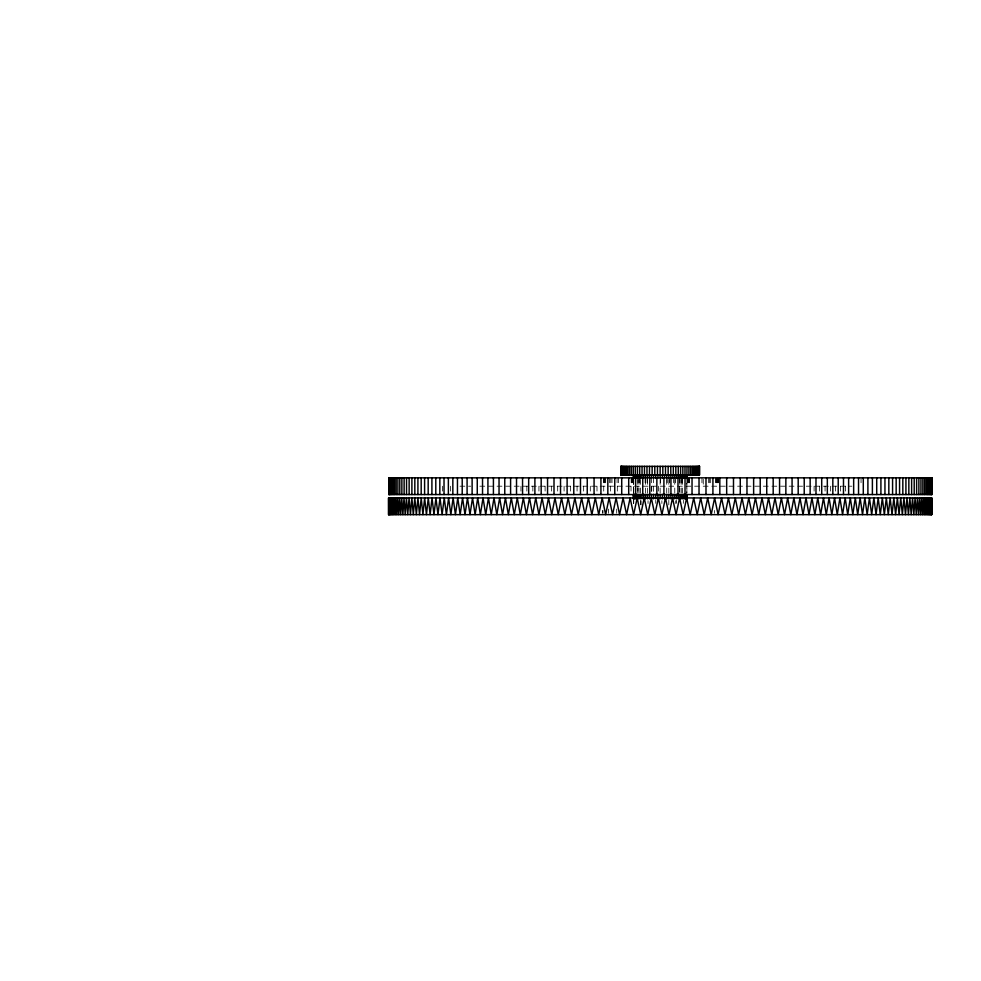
<?xml version="1.0" encoding="UTF-8"?>
<svg xmlns="http://www.w3.org/2000/svg" width="981" height="981" viewBox="0 0 981 981"><rect width="100%" height="100%" fill="white"/><g stroke="black" fill="none" stroke-linecap="round" stroke-linejoin="round"><path stroke-width="0.74" stroke-dasharray="4.91 3.68" d="M459.954 486.196L470.672 486.196M479.856 486.196L851.864 486.196M861.048 477.845L861.048 486.196M845.573 486.196L845.573 494.559M840.631 486.196L840.631 493.161M835.567 486.196L835.567 493.161M830.367 486.196L830.367 493.161M825.058 486.196L825.058 493.161M819.638 486.196L819.638 494.559M814.095 486.196L814.095 493.161M718.448 477.845L718.448 486.196M718.19 477.845L718.19 486.196M717.834 477.845L717.834 486.196M717.381 477.845L717.381 486.196M716.841 477.845L716.841 486.196M716.191 477.845L716.191 486.196M715.468 477.845L715.468 486.196M714.524 510.476L714.524 513.259M710.673 477.845L710.673 486.196M709.533 477.845L709.533 486.196M708.343 477.845L708.343 486.196M703.254 479.231L703.254 486.196M701.942 477.845L701.942 486.196M689.618 477.845L689.533 486.196M689.263 477.845L689.263 486.196M688.809 477.845L688.809 486.196M688.184 477.845L688.184 486.196M687.399 477.845L687.399 486.196M683.659 500.322L683.659 503.314M682.617 477.845L682.617 486.196M682.531 479.439L682.531 492.867M681.243 479.439L681.243 492.867M681.059 477.845L681.059 486.196M679.821 479.439L679.821 492.867M679.367 477.845L679.392 493.161M676.571 500.322L676.571 503.314M675.651 477.845L675.651 486.196M675.713 500.727L675.713 503.511M674.769 479.439L674.769 492.867M673.653 477.845L673.653 486.196M669.41 477.845L669.41 486.196M668.834 479.439L668.834 492.867M668.834 500.322L668.797 504.896M667.203 477.845L667.203 486.196M666.712 479.439L666.712 492.867M661.881 500.727L661.881 503.511M660.372 477.845L660.372 486.196M660.139 479.439L660.139 492.867M658.643 486.196L658.643 494.559M655.749 500.322L655.749 503.314M653.542 477.845L653.579 492.867M651.727 486.196L651.727 493.161M651.335 477.845L651.458 492.867M648.036 500.727L648.036 503.511M647.423 479.439L647.423 492.867M647.092 477.845L647.092 486.196M645.523 479.439L645.523 492.867M645.093 477.845L645.093 486.196M641.133 500.727L641.133 504.896M640.47 479.439L640.47 492.867M640.47 500.322L640.47 504.798M639.698 477.845L639.698 486.196M639.048 479.439L639.048 492.867M638.128 477.845L638.128 486.196M637.908 486.196L637.908 493.161M637.76 479.439L637.76 492.867M633.775 479.439L633.775 492.867M633.775 500.322L633.775 503.314M633.493 479.439L633.493 492.867M633.493 500.322L633.493 503.314M633.358 477.845L633.407 492.867M633.407 500.322L633.407 503.314M632.561 477.845L632.561 486.196M631.936 477.845L631.936 486.196M631.482 477.845L631.482 486.196M631.126 477.845L631.212 486.196M631.028 486.196L631.028 493.161M618.386 477.845L618.386 486.196M617.319 486.196L617.319 493.161M617.074 477.845L617.074 486.196M616.693 509.078L616.693 513.259M611.985 477.845L611.985 486.196M610.795 477.845L610.795 486.196M610.501 486.196L610.501 493.161M609.655 477.845L609.655 486.196M608.563 509.078L608.563 513.259M605.669 477.845L605.669 486.196M604.86 477.845L604.86 486.196M604.137 477.845L604.137 486.196M603.732 486.196L603.732 493.161M603.487 477.845L603.487 486.196M603.008 510.476L603.008 513.259M602.457 510.476L602.457 513.259M597 486.196L597 494.559M590.304 486.196L590.304 494.559M583.658 486.196L583.658 493.161M577.073 486.196L577.073 493.161M570.55 486.196L570.55 493.161M564.087 486.196L564.087 494.559M557.686 486.196L557.686 494.559M551.359 486.196L551.359 493.161M545.105 486.196L545.105 493.161M538.937 486.196L538.937 493.161M532.855 486.196L532.855 494.559M526.858 486.196L526.858 493.161M520.96 486.196L520.96 493.161M450.414 486.196L450.414 493.161M442.48 486.196L442.48 494.559M686.884 492.867L686.884 479.439L686.798 492.867"/><path stroke-width="1.47" d="M388.586 514.645L388.66 497.931L388.77 514.645L388.942 497.931L389.15 514.645L389.396 497.931L389.702 514.645L390.046 497.931L390.438 514.645L390.867 497.931L391.358 514.645L391.885 497.931L392.461 514.645L393.074 497.931L393.749 514.645L394.448 497.931L395.208 514.645L396.005 497.931L396.851 514.645L397.746 497.931L398.678 514.645L399.659 497.931L400.677 514.645L401.756 497.931L402.86 514.645L404.013 497.931L405.214 514.645L406.453 497.931L407.74 514.645L409.077 497.931L410.438 514.645L411.861 497.931L413.308 514.645L414.804 497.931L416.349 514.645L417.931 497.931L419.549 514.645L421.217 497.931L422.909 514.645L424.663 497.931L426.441 514.645L428.268 497.931L430.132 514.645L432.032 497.931L433.97 514.645L435.944 497.931L437.967 514.645L440.015 497.931L442.112 514.645L444.246 497.931L446.404 514.645L448.611 497.931L450.843 514.645L453.124 497.931L455.429 514.645L457.771 497.931L460.15 514.645L462.566 497.931L465.006 514.645L467.483 497.931L469.997 514.645L472.535 497.931L475.123 514.645L477.722 497.931L480.359 514.645L483.032 497.931L485.73 514.645L488.452 497.931L491.211 514.645L494.007 497.931L496.815 514.645L499.66 497.931L502.53 514.645L505.423 497.931L508.342 514.645L511.297 497.931L514.265 514.645L517.269 497.931L520.286 514.645L523.339 497.931L526.405 514.645L529.495 497.931L532.609 514.645L535.749 497.931L538.912 514.645L542.088 497.931L545.277 514.645L548.502 497.931L551.739 514.645L554.988 497.931L558.263 514.645L561.549 497.931L564.86 514.645L568.183 497.931L571.518 514.645L574.878 497.931L578.25 514.645L581.623 497.931L585.019 514.645L588.428 497.931L591.85 514.645L595.283 497.931L598.729 514.645L602.187 497.931L605.645 514.645L609.115 497.931L612.598 514.645L616.093 497.931L619.587 514.645L623.094 497.931L626.601 514.645L630.121 497.931L633.64 514.645L637.16 497.931L640.691 514.645L644.223 497.931L647.754 514.645L651.298 497.931L654.83 514.645L658.374 497.931L661.917 514.645L665.449 497.931L668.993 514.645L672.537 497.931L676.068 514.645L679.6 497.931L683.132 514.645L686.651 497.931L690.17 514.645L693.69 497.931L697.197 514.645L700.704 497.931L704.199 514.645L707.693 497.931L711.176 514.645L714.646 497.931L718.104 514.645L721.562 497.931L725.008 514.645L728.442 497.931L731.863 514.645L735.272 497.931L738.656 514.645L742.041 497.931L745.413 514.645L748.761 497.931L752.108 514.645L755.431 497.931L758.73 514.645L762.029 497.931L765.303 514.645L768.552 497.931L771.789 514.645L775.002 497.931L778.203 514.645L781.379 497.931L784.542 514.645L787.682 497.931L790.796 514.645L793.887 497.931L796.952 514.645L800.005 497.931L803.022 514.645L806.026 497.931L808.994 514.645L811.949 497.931L814.868 514.645L817.762 497.931L820.631 514.645L823.476 497.931L826.284 514.645L829.08 497.931L831.827 514.645L834.561 497.931L837.259 514.645L839.932 497.931L842.569 514.645L845.168 497.931L847.743 514.645L850.294 497.931L852.808 514.645L855.285 497.931L857.725 514.645L860.141 497.931L862.52 514.645L864.862 497.931L867.167 514.645L869.448 497.931L871.68 514.645L873.887 497.931L876.045 514.645L878.179 497.931L880.276 514.645L882.324 497.931L884.347 514.645L886.321 497.931L888.259 514.645L890.159 497.931L892.023 514.645L893.85 497.931L895.628 514.645L897.37 497.931L899.074 514.645L900.742 497.931L902.361 514.645L903.942 497.931L905.488 514.645L906.984 497.931L908.431 514.645L909.853 497.931L911.214 514.645L912.551 497.931L913.826 514.645L915.077 497.931L916.279 514.645L917.431 497.931L918.535 514.645L919.602 497.931L920.632 514.645L921.613 497.931L922.545 514.645L923.44 497.931L924.286 514.645L925.083 497.931L925.831 514.645L926.542 497.931L927.217 514.645L927.83 497.931L928.406 514.645L928.933 497.931L929.412 514.645L929.853 497.931L930.246 514.645L930.589 497.931L930.895 514.645L931.141 497.931L931.349 514.645L931.509 497.931L931.631 514.645L931.705 497.931L388.574 497.931L388.586 514.645L931.717 514.645L931.705 497.931M931.864 477.845L931.864 494.559M931.582 477.845L931.582 494.559M931.128 477.845L931.128 494.559M930.491 477.845L930.491 494.559M929.669 477.845L929.669 494.559M928.664 477.845L928.664 494.559M927.474 477.845L927.474 494.559M926.113 477.845L926.113 494.559M924.568 477.845L924.568 494.559M922.851 477.845L922.851 494.559M920.951 477.845L920.951 494.559M918.878 477.845L918.878 494.559M916.622 477.845L916.622 494.559M914.206 477.845L914.206 494.559M911.619 477.845L911.619 494.559M908.847 477.845L908.847 494.559M905.917 477.845L905.917 494.559M902.827 477.845L902.827 494.559M899.565 477.845L899.565 494.559M896.156 477.845L896.156 494.559M892.575 477.845L892.575 494.559M888.835 477.845L888.835 494.559M884.948 477.845L884.948 494.559M880.913 477.845L880.913 494.559M876.72 477.845L876.72 494.559M872.391 477.845L872.391 494.559M867.903 477.845L867.903 494.559M863.292 477.845L863.292 494.559M858.534 477.845L858.534 494.559M853.654 477.845L853.654 494.559M848.626 477.845L848.626 494.559M843.488 477.845L843.488 494.559M838.215 477.845L838.215 494.559M832.832 477.845L832.832 494.559M827.326 477.845L827.326 494.559M821.71 477.845L821.71 494.559M815.984 477.845L815.984 494.559M810.147 477.845L810.147 494.559M804.224 477.845L804.224 494.559M798.191 477.845L798.191 494.559M792.072 477.845L792.072 494.559M785.855 477.845L785.855 494.559M779.564 477.845L779.564 494.559M773.187 477.845L773.187 494.559M766.737 477.845L766.737 494.559M760.214 477.845L760.214 494.559M753.629 477.845L753.629 494.559M746.97 477.845L746.97 494.559M740.263 477.845L740.263 494.559M733.494 477.845L733.494 494.559M726.676 477.845L726.676 494.559M719.821 477.845L719.821 494.559M712.917 477.845L712.917 494.559M705.989 477.845L705.989 494.559M699.416 466.355L699.416 474.963M699.134 466.355L699.134 474.963M699.024 477.845L699.024 494.559M698.68 466.355L698.68 474.963M698.043 466.355L698.043 474.963M697.233 466.355L697.233 474.963M696.24 466.355L696.24 474.963M695.088 466.355L695.088 474.963M693.775 466.355L693.775 474.963M692.304 466.355L692.304 474.963M692.034 477.845L692.034 494.559M690.673 466.355L690.673 474.963M688.907 466.355L688.907 474.963M687.007 466.355L686.884 477.943L686.798 474.963M686.516 474.963L686.516 477.943M686.516 494.35L686.516 498.826M686.062 474.963L686.062 477.943M686.062 494.35L686.062 498.826M685.437 474.963L685.437 477.943M685.437 494.35L685.437 498.826M685.02 477.845L685.02 494.559M684.983 466.355L684.983 474.963M684.628 474.963L684.628 477.943M684.628 494.35L684.628 498.826M683.659 474.963L683.659 477.943M683.659 494.35L683.659 498.826M682.837 466.355L682.837 474.963M682.531 474.963L682.531 477.943M682.531 494.35L682.531 498.826M681.243 474.963L681.243 477.943M681.243 494.35L681.243 498.826M680.593 466.355L680.593 474.963M679.821 474.963L679.821 477.943M679.821 494.35L679.821 498.826M678.251 466.355L678.251 477.943M678.251 494.35L678.251 498.826M677.994 477.845L677.994 494.559M676.571 474.963L676.571 477.943M676.571 494.35L676.571 498.826M675.823 466.355L675.823 474.963M674.769 474.963L674.769 477.943M674.769 494.35L674.769 498.826M673.322 466.355L673.322 474.963M672.868 474.963L672.868 477.943M672.868 494.35L672.868 498.826M670.943 477.845L670.943 494.559M670.759 466.355L670.881 477.943M670.881 494.35L670.881 498.826M668.834 474.963L668.834 477.943M668.834 494.35L668.834 498.826M668.147 466.355L668.147 474.963M666.712 474.963L666.712 477.943M666.712 494.35L666.712 498.826M665.498 466.355L665.498 474.963M664.542 474.963L664.542 477.943M664.542 494.35L664.542 498.826M663.904 477.845L663.904 494.559M662.825 466.355L662.825 474.963M662.359 474.963L662.359 477.943M662.359 494.35L662.359 498.826M660.139 466.355L660.139 477.943M660.139 494.35L660.139 498.826M657.932 474.963L657.932 477.943M657.932 494.35L657.932 498.826M657.454 466.355L657.454 474.963M656.853 477.845L656.853 494.559M655.749 474.963L655.749 477.943M655.749 494.35L655.749 498.826M654.781 466.355L654.781 474.963M653.579 474.963L653.579 477.943M653.579 494.35L653.579 498.826M652.132 466.355L652.132 474.963M651.458 474.963L651.458 477.943M651.458 494.35L651.458 498.826M649.802 477.845L649.802 494.559M649.532 466.355L649.41 477.943M649.41 494.35L649.41 498.826M647.423 474.963L647.423 477.943M647.423 494.35L647.423 498.826M646.97 466.355L646.97 474.963M645.523 474.963L645.523 477.943M645.523 494.35L645.523 498.826M644.468 466.355L644.468 474.963M643.72 474.963L643.72 477.943M643.72 494.35L643.72 498.826M642.763 477.845L642.763 494.559M642.04 466.355L642.04 477.943M642.04 494.35L642.04 498.826M640.47 474.963L640.47 477.943M640.47 494.35L640.47 498.826M639.698 466.355L639.698 474.963M639.048 474.963L639.048 477.943M639.048 494.35L639.048 498.826M637.76 474.963L637.76 477.943M637.76 494.35L637.76 498.826M637.454 466.355L637.454 474.963M636.632 474.963L636.632 477.943M636.632 494.35L636.632 498.826M635.651 474.963L635.651 498.826M635.308 466.355L635.308 474.963M634.854 474.963L634.854 477.943M634.854 494.35L634.854 498.826M634.229 474.963L634.229 477.943M634.229 494.35L634.229 498.826M633.775 474.963L633.775 477.943M633.775 494.35L633.775 498.826M633.493 474.963L633.493 477.943M633.493 494.35L633.493 498.826M633.407 474.963L633.407 477.943M633.407 494.35L633.407 498.826M633.285 466.355L633.285 474.963M631.384 466.355L631.384 474.963M629.618 466.355L629.618 474.963M628.711 477.845L628.711 494.559M627.987 466.355L627.987 474.963M626.516 466.355L626.516 474.963M625.204 466.355L625.204 474.963M624.051 466.355L624.051 474.963M623.058 466.355L623.058 474.963M622.248 466.355L622.248 474.963M621.721 477.845L621.721 494.559M621.611 466.355L621.611 474.963M621.157 466.355L621.157 474.963M620.875 466.355L620.875 474.963M614.756 477.845L614.756 494.559M607.828 477.845L607.828 494.559M600.924 477.845L600.924 494.559M594.069 477.845L594.069 494.559M587.251 477.845L587.251 494.559M580.482 477.845L580.482 494.559M573.775 477.845L573.775 494.559M567.116 477.845L567.116 494.559M560.531 477.845L560.531 494.559M554.007 477.845L554.007 494.559M547.557 477.845L547.557 494.559M541.181 477.845L541.181 494.559M534.89 477.845L534.89 494.559M528.673 477.845L528.673 494.559M522.554 477.845L522.554 494.559M516.521 477.845L516.521 494.559M510.598 477.845L510.598 494.559M504.761 477.845L504.761 494.559M499.035 477.845L499.035 494.559M493.418 477.845L493.418 494.559M487.913 477.845L487.913 494.559M482.529 477.845L482.529 494.559M477.257 477.845L477.257 494.559M472.119 477.845L472.119 494.559M467.091 477.845L467.091 494.559M462.21 477.845L462.21 494.559M457.453 477.845L457.453 494.559M452.842 477.845L452.842 494.559M448.366 477.845L448.366 494.559M444.025 477.845L444.025 494.559M439.831 477.845L439.831 494.559M435.797 477.845L435.797 494.559M431.91 477.845L431.91 494.559M428.17 477.845L428.17 494.559M424.601 477.845L424.601 494.559M421.18 477.845L421.18 494.559M417.918 477.845L417.918 494.559M414.828 477.845L414.828 494.559M411.897 477.845L411.897 494.559M409.138 477.845L409.138 494.559M406.539 477.845L406.539 494.559M404.123 477.845L404.123 494.559M401.867 477.845L401.867 494.559M399.794 477.845L399.794 494.559M397.894 477.845L397.894 494.559M396.177 477.845L396.177 494.559M394.632 477.845L394.632 494.559M393.271 477.845L393.271 494.559M392.081 477.845L392.081 494.559M391.076 477.845L391.076 494.559M390.254 477.845L390.254 494.559M389.616 477.845L389.616 494.559M389.163 477.845L389.163 494.559M388.893 477.845L388.893 494.559M699.502 466.355L620.789 466.355L620.789 474.963L699.502 474.963L699.502 466.355M931.95 477.845L388.795 477.845L388.795 494.559L931.95 494.559L931.95 477.845M686.884 498.826L686.884 494.35L686.798 498.826"/></g></svg>
